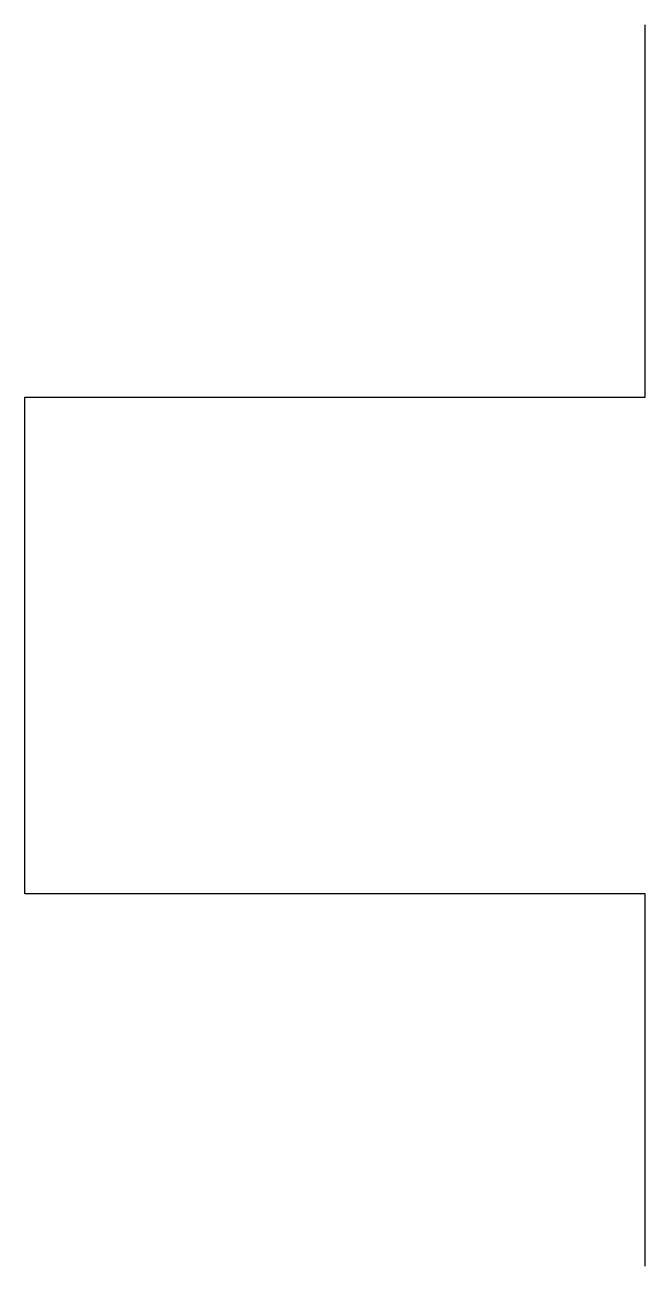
# Model space of a CAD drawing. Extents: x -1586.63 to -1584.63, y -883.59 to -879.59.
import ezdxf

# ---------------------------------------------------------------- set-up
doc = ezdxf.new("R2010")
doc.units = 0
doc.layers.add('SYMB_FIL', color=3, linetype='CONTINUOUS')

msp = doc.modelspace()

# ---------------------------------------------------------------- linework, layer by layer
at = {"layer": 'SYMB_FIL'}
for p, q in [((-1584.6339, -880.7933), (-1584.6339, -879.5933)), ((-1586.6339, -882.3933), (-1586.6339, -880.7933)), ((-1586.6339, -880.7933), (-1584.6339, -880.7933)), ((-1584.6339, -882.3933), (-1586.6339, -882.3933)), ((-1584.6339, -883.5933), (-1584.6339, -882.3933))]:
    msp.add_line(p, q, dxfattribs=at)

doc.saveas('drawing.dxf')
